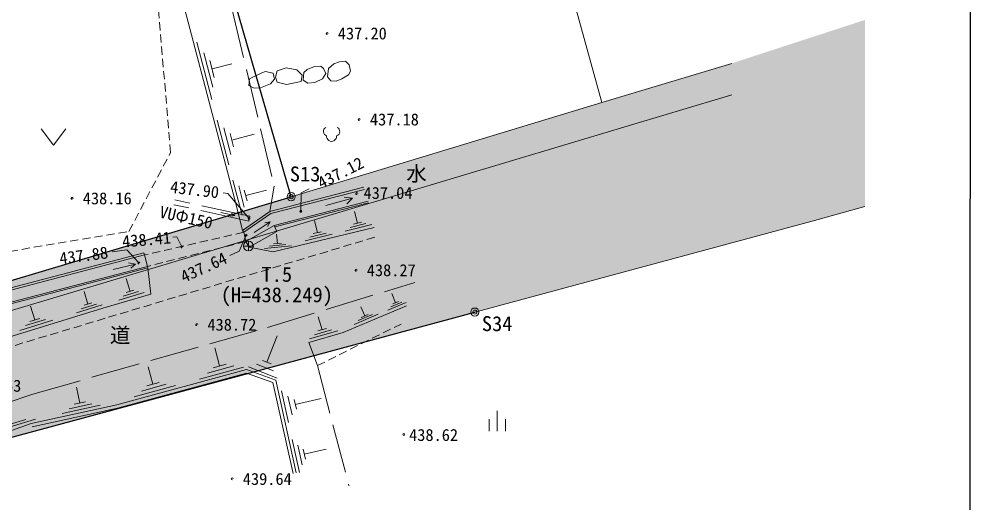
# Model space of a CAD drawing. Units: millimetres, scale not verified. Extents: x 5000 to 205306, y 4475 to 281715.
# Drawn here: x 176144 to 205306, y 54305 to 69112 of the extents above; entities that cross this region are included whole.
import ezdxf
from ezdxf.enums import TextEntityAlignment as Align

# ---------------------------------------------------------------- set-up
doc = ezdxf.new("R2010")
doc.units = ezdxf.units.MM
doc.header["$LTSCALE"] = 250
doc.header["$PDMODE"] = 32
doc.header["$PDSIZE"] = 125
doc.linetypes.add('DASHED', pattern=[7.5, 6, -1.5])
doc.linetypes.add('USER3', pattern=[1.5, 1, -0.5])
for name, color, linetype, lineweight in [('プロットマーク', 5, 'Continuous', 13), ('ベクトルデータ', 30, 'Continuous', 13), ('図枠', 7, 'Continuous', 25), ('地番名', 30, 'Continuous', 13), ('基準点プロット', 7, 'Continuous', 13), ('基準点点名', 7, 'Continuous', 13), ('汎用Layer', 7, 'Continuous', 13), ('測量図', 6, 'Continuous', 25), ('点名', 6, 'Continuous', 13), ('独標', 7, 'Continuous', 13), ('現況', 7, 'Continuous', 13)]:
    doc.layers.add(name, color=color, linetype=linetype, lineweight=lineweight)
doc.layers.add('道・水路', color=254, linetype='Continuous')
doc.styles.add('ＭＳ ゴシック', font='')
doc.styles.add('ＭＳ 明朝', font='')
doc.styles.get('ＭＳ ゴシック').set_extended_font_data('MS Gothic')
doc.styles.get('ＭＳ 明朝').set_extended_font_data('MS Mincho')

msp = doc.modelspace()

# ---------------------------------------------------------------- hatches: boundary and pattern name
at = {"layer": '独標'}
for points in [[(185532.4, 68672.2, 0.41422), (185562.4, 68642.2, 0.41422)], [(186514.7, 66040.4, 0.41422), (186544.7, 66010.4, 0.41422)], [(177735.3, 63625.7, 0.41422), (177765.3, 63595.7, 0.41422)], [(186441.3, 63769.3, 0.41422), (186471.3, 63739.3, 0.41422)], [(183150.7, 63004.7, 0.41422), (183180.7, 62974.7, 0.41422)], [(181093, 62138.6, 0.41422), (181123, 62108.6, 0.41422)], [(179778.9, 61652.5, 0.41422), (179808.9, 61622.5, 0.41422)], [(186417.9, 61427.1, 0.41422), (186447.9, 61397.1, 0.41422)], [(181544.7, 59760.3, 0.41422), (181574.7, 59730.3, 0.41422)], [(182627.9, 55039.2, 0.41421), (182657.9, 55009.2, 0.41421)]]:
    msp.add_hatch(color=256, dxfattribs=at).paths.add_polyline_path(points)
h = msp.add_hatch(color=256, dxfattribs=at)
edge = h.paths.add_edge_path()
edge.add_ellipse((184755, 63228.1), major_axis=(23, 19.3), ratio=1, start_angle=140, end_angle=-40)
h = msp.add_hatch(color=256, dxfattribs=at)
edge = h.paths.add_edge_path()
edge.add_ellipse((183088.8, 62497.5), major_axis=(23, 19.3), ratio=1, start_angle=140, end_angle=-40)
h = msp.add_hatch(color=256, dxfattribs=at)
edge = h.paths.add_edge_path()
edge.add_ellipse((187903.9, 56396.3), major_axis=(23, 19.3), ratio=1, start_angle=140, end_angle=-40)
at = {"layer": '道・水路'}
for color, points in [(7, [(202005.1, 68171.4), (197933.2, 66793.2), (160482.1, 55572.8), (160329.8, 56417.7), (173881.5, 60511.3), (184463.6, 63676.2), (193964.8, 66557.4), (197933.2, 67756.9), (202005.1, 69085.4)]), (256, [(202005.1, 63376.5), (200388.5, 62926.6), (173382.3, 55638.9), (173065.2, 55460.1), (162490.7, 52095.9), (161572.2, 51854.9), (167359.7, 29183.4), (165609.2, 28538.4), (159910.2, 50421.1), (159745.1, 51213.3), (156830, 54332.2), (160482.1, 55572.8), (202005.1, 68297)])]:
    msp.add_hatch(color=color, dxfattribs=at).paths.add_polyline_path(points)

# ---------------------------------------------------------------- linework, layer by layer
at = {"layer": 'プロットマーク', "color": 6}
for centre in [(184463.6, 63676.2), (190079.3, 60144.7)]:
    msp.add_circle(centre, 125, dxfattribs=at)
for p in [(184463.6, 63676.2), (190079.3, 60144.7)]:
    msp.add_point(p, dxfattribs=at)
at = {"layer": 'ベクトルデータ', "color": 171}
msp.add_line((177629.4, 87318.8), (184463.6, 63676.2), dxfattribs=at)
for points in [[(187577.7, 89826), (188715.1, 85602.3), (193964.8, 66557.4)], [(197933.2, 67756.9), (193964.8, 66557.4), (184463.6, 63676.2), (173881.5, 60511.3), (160329.8, 56417.7)], [(197933.2, 66793.2), (160482.1, 55572.8), (156830, 54332.2), (143328, 49589.7), (108771.4, 36437.2), (69957.6, 21809.8), (66929.1, 20630.6)]]:
    msp.add_lwpolyline(points, dxfattribs=at)
at = {"layer": 'ベクトルデータ'}
msp.add_lwpolyline([(202005.1, 63376.5), (200388.5, 62926.6), (173382.3, 55638.9), (173065.2, 55460.1), (162490.7, 52095.9), (161572.2, 51854.9), (167359.7, 29183.4)], dxfattribs=at)
at = {"layer": '図枠'}
msp.add_lwpolyline([(5040.7, 5000), (205168.5, 5044), (205305.7, 143512), (5000, 143509.7)], close=True, dxfattribs=at)
at = {"layer": '基準点プロット'}
for p, q in [((183006.8, 62165.7), (183306.8, 62165.7)), ((183156.8, 62015.7), (183156.8, 62315.7))]:
    msp.add_line(p, q, dxfattribs=at)
msp.add_circle((183156.8, 62165.7), 150, dxfattribs=at)
at = {"layer": '汎用Layer'}
for p, q in [((176818.3, 65754.8), (177193.3, 65254.8)), ((177568.3, 65754.8), (177193.3, 65254.8)), ((190513.6, 56871.6), (190513.6, 56496.6)), ((190763.6, 56496.6), (190763.6, 57121.6)), ((191013.6, 56871.6), (191013.6, 56496.6))]:
    msp.add_line(p, q, dxfattribs=at)
for centre, radius, start, end in [((185582.6, 65672.1), 137.1, 116.40406, 254.79462), ((185810.7, 65672.1), 137.1, 285.20538, 63.59594), ((185696.7, 65521.1), 151.2, 172.84733, 7.15267)]:
    msp.add_arc(centre, radius, start, end, dxfattribs=at)
at = {"layer": '測量図'}
for points in [[(69957.6, 21809.8), (108771.4, 36437.2), (143328, 49589.7), (156830, 54332.2), (160482.1, 55572.8), (160329.8, 56417.7), (173881.5, 60511.3), (184463.6, 63676.2), (177629.4, 87318.8), (170092.5, 81762), (164353.5, 90808.5), (158249.6, 96972.1), (155698.6, 99626.6), (144153.9, 111771.5), (139673.2, 111606.5), (130725.1, 110252.1), (118866.4, 109261.6), (110167.5, 110591.6), (89744.9, 111648.9)], [(162490.7, 52095.9), (173065.2, 55460.1), (173382.3, 55638.9), (190079.3, 60144.7)]]:
    msp.add_lwpolyline(points, dxfattribs=at)
at = {"layer": '独標'}
for points in [[(185532.4, 68672.2, 0.41422), (185562.4, 68642.2, 0.41422)], [(186514.7, 66040.4, 0.41422), (186544.7, 66010.4, 0.41422)], [(177735.3, 63625.7, 0.41422), (177765.3, 63595.7, 0.41422)], [(186441.3, 63769.3, 0.41422), (186471.3, 63739.3, 0.41422)], [(183150.7, 63004.7, 0.41422), (183180.7, 62974.7, 0.41422)], [(181093, 62138.6, 0.41422), (181123, 62108.6, 0.41422)], [(179778.9, 61652.5, 0.41422), (179808.9, 61622.5, 0.41422)], [(186417.9, 61427.1, 0.41422), (186447.9, 61397.1, 0.41422)], [(181544.7, 59760.3, 0.41422), (181574.7, 59730.3, 0.41422)], [(182627.9, 55039.2, 0.41421), (182657.9, 55009.2, 0.41421)]]:
    msp.add_lwpolyline(points, format="xyb", close=True, dxfattribs=at)
for points in [[(184755, 63228.1), (184764.9, 63793.4), (185014.8, 63921.1)], [(183180.7, 63004.7), (182524.7, 63775.8), (182383.1, 63792.5)], [(181123, 62138.6), (180969.2, 62446.8), (180839.6, 62435.7)], [(183088.8, 62497.5), (182876.4, 62012.5), (182584.8, 61879.2)], [(179808.9, 61652.5), (179435.1, 62052), (178988.1, 61993.7)]]:
    msp.add_lwpolyline(points, dxfattribs=at)
for centre, start, end in [((185562.4, 68672.2), 0, 180), ((186544.7, 66040.4), 0, 180), ((177765.3, 63625.7), 0, 180), ((186471.3, 63769.3), 0, 180), ((183180.7, 63004.7), 0, 180), ((184755, 63228.1), 360, 180), ((184755, 63228.1), 180, 360), ((183088.8, 62497.5), 0, 180), ((183088.8, 62497.5), 180, 0), ((181123, 62138.6), 0, 180), ((179808.9, 61652.5), 0, 180), ((186447.9, 61427.1), 0, 180), ((181574.7, 59760.3), 0, 180), ((187903.9, 56396.3), 360, 180), ((187903.9, 56396.3), 180, 360), ((182657.9, 55039.2), 0, 180)]:
    msp.add_arc(centre, 30, start, end, dxfattribs=at)
at = {"layer": '現況'}
for p, q in [((182038, 66647), (181578.6, 68400.1)), ((182063.4, 67028.3), (181787.8, 68080.2)), ((182111.8, 67322), (181973.9, 67848)), ((182042.9, 67585), (182651.1, 67744.4)), ((182559.9, 64655.4), (182202.7, 66018.4)), ((182622.6, 64963.2), (182408.3, 65780.9)), ((182703.2, 65202.8), (182596, 65611.6)), ((182649.6, 65407.2), (183330.4, 65585.6)), ((182960.2, 63112.4), (182682.9, 64186)), ((183030, 63359.4), (182863.6, 64003.6)), ((183113.6, 63552.8), (183030.4, 63874.9)), ((183072, 63713.8), (183710.8, 63878.8)), ((185526.5, 63403), (186336.4, 63635.8)), ((186814.8, 63537.5), (183945.5, 62798.7)), ((186827.2, 63489.1), (183964.5, 62751.9)), ((182309.6, 63192.6), (182740.6, 63098.9)), ((186487.8, 62865.2), (186400.3, 63224.4)), ((183327.6, 62584), (183825.2, 62904.8)), ((184021.4, 62611.7), (183945.5, 62798.7)), ((185264.4, 62575.2), (185173.8, 62947.5)), ((186116.7, 62625.8), (186927.3, 62823.1)), ((186261.7, 62735.6), (186748.1, 62854)), ((186366.2, 62835.6), (186609.4, 62894.8)), ((182974.8, 62641.8), (183011.7, 62588.3)), ((183011.7, 62588.3), (183079.3, 62303.7)), ((183178.5, 62130.1), (184021.4, 62611.7)), ((184045.1, 62243.7), (184015.2, 62531.7)), ((184885.5, 62326), (185715.5, 62528.1)), ((185033.5, 62440.5), (185531.5, 62561.8)), ((185139.9, 62544.9), (185388.9, 62605.5)), ((183079.3, 62303.7), (183178.5, 62130.1)), ((183643.4, 62087.1), (184470.5, 62173.1)), ((183802.9, 62161.1), (184299.2, 62212.7)), ((183921.1, 62230.9), (184169.2, 62256.6)), ((179962, 61955.3), (173473, 60253.2)), ((179978.5, 61892.5), (173502.1, 60193.7)), ((180069.8, 61544.3), (173663.5, 59863.8)), ((179015.9, 61447.7), (179703, 61611.9)), ((180082.5, 61495.9), (173696.4, 59820.8)), ((179538, 60779.9), (179422.8, 61171)), ((178250.6, 60391.7), (178131.5, 60778.4)), ((179971.3, 60740.2), (179195.3, 60511.7)), ((179793.4, 60771.5), (179327.8, 60634.3)), ((179654.4, 60814.2), (179421.6, 60745.6)), ((187655.1, 60431.6), (187538.4, 60709.4)), ((178509, 60389.3), (178038.3, 60244.4)), ((178368.3, 60428), (178132.9, 60355.5)), ((187419.1, 60203.5), (187983.2, 60440.6)), ((187508.9, 60305.7), (187847.3, 60447.9)), ((187570.5, 60396), (187739.7, 60467.2)), ((176622.7, 59906.6), (176492.1, 60330.8)), ((178688.9, 60362.7), (177904.5, 60121.2)), ((186385.8, 59769.4), (187121, 60078.3)), ((186710, 60027.2), (186593.8, 60303.6)), ((186599.7, 59980.8), (186820.2, 60073.5)), ((177179.5, 59898), (176167.1, 59586.3)), ((176951.7, 59917.9), (176344.3, 59730.9)), ((176774.6, 59953.4), (176470.8, 59859.9)), ((185409.5, 59605.3), (185292.4, 60001.7)), ((186511.1, 59882.8), (186952.2, 60068.2)), ((185024.6, 59321.7), (185886.7, 59576.2)), ((185173.9, 59450.7), (185691.2, 59603.5)), ((185280.2, 59567.1), (185538.8, 59643.5)), ((183721, 58609.4), (184039.2, 59416.5)), ((182275.2, 58497.7), (182125.7, 59048.2)), ((183590.6, 58660.8), (183851.4, 58558)), ((180236.4, 57937.8), (180090.9, 58473.6)), ((181660.3, 58096.9), (183008.4, 58463)), ((181900.4, 58279), (182709.2, 58498.6)), ((182073, 58442.8), (182477.4, 58552.6)), ((183162.9, 58467.5), (184032.2, 58124.8)), ((183398.5, 58555.6), (183920.1, 58350)), ((178002.3, 57360.9), (177896.5, 57844)), ((179660.9, 57554), (180927.1, 57897.8)), ((179885.4, 57728.7), (180645.1, 57935)), ((180046.5, 57886.3), (180426.4, 57989.4)), ((184164, 57733.9), (184378.1, 56767.9)), ((184365.5, 57575.8), (184493.9, 56996.2)), ((184556.2, 57466.1), (184620.4, 57176.3)), ((184588.3, 57321.2), (185384.4, 57497.6)), ((177461.7, 57043.1), (178626.3, 57298.3)), ((177673.8, 57189.3), (178372.5, 57342.4)), ((177827.6, 57322.6), (178177, 57399.2)), ((175271.2, 56458), (176645, 56863.9)), ((175524.2, 56612.9), (176348.5, 56856.4)), ((184494.6, 56242.3), (184716.9, 55239.5)), ((184668, 56070.3), (184801.3, 55468.6)), ((184830.2, 55948.4), (184896.9, 55647.6)), ((184863.5, 55798), (185529.1, 55945.5))]:
    msp.add_line(p, q, dxfattribs=at)
at = {"layer": '現況', "linetype": 'DASHED'}
for p, q in [((183196.7, 63078), (180907, 63577.9)), ((183164.7, 62931.4), (180875, 63431.3)), ((183164.7, 62931.4), (183196.7, 63078))]:
    msp.add_line(p, q, dxfattribs=at)
at = {"layer": '現況', "linetype": 'USER3'}
for p, q in [((183011.7, 62588.3), (179978.5, 61892.5)), ((183079.3, 62303.7), (180069.8, 61544.3)), ((185263.6, 58505.8), (187822.3, 59780.3))]:
    msp.add_line(p, q, dxfattribs=at)
at = {"layer": '現況', "linetype": 'DASHED'}
for points in [[(171230.3, 85541.9), (176511.3, 87344.2), (177857.6, 87003.8), (178571.3, 84749.5), (179881.4, 79059.3), (182658.6, 69397.3), (183943, 63998.9), (183813.9, 63221.6)], [(172168.4, 56136), (176566, 57636.5), (183735.1, 59671.9), (188243.2, 61051.8)], [(185002.7, 59210.9), (185263.6, 58505.8), (186229.1, 54825.8)]]:
    msp.add_lwpolyline(points, dxfattribs=at)
at = {"layer": '現況'}
for points in [[(182974.8, 62641.8), (182779.7, 63422.4), (181314.4, 69013.9), (178747.8, 78730.9), (177329, 84112.1), (176382, 84738.4), (172695.1, 83206.5)], [(186684.3, 63964), (183813.9, 63221.6), (182974.8, 62641.8)], [(186700.6, 63901), (183841.3, 63161.5), (183011.7, 62588.3)], [(186084.3, 63664.9), (186336.4, 63635.8), (186160.5, 63456.2)], [(183079.3, 62303.7), (183945.5, 62798.7), (186814.8, 63537.5)], [(182615.5, 63084.1), (182740.6, 63098.9), (182637.5, 63158)], [(183178.5, 62130.1), (183910.6, 61985.8), (186998.5, 62737.5)], [(183654.7, 62877.7), (183825.2, 62904.8), (183736.3, 62762.9)], [(180082.5, 61495.9), (180069.8, 61544.3), (179978.5, 61892.5), (179962, 61955.3)], [(179489.6, 61656.2), (179703, 61611.9), (179561, 61484.1)], [(172736.2, 58902.3), (173215.1, 58572.8), (178706.3, 60263.4), (180170.5, 60694.6), (180082.5, 61495.9)], [(187985.8, 60333.2), (186052.9, 59521), (185002.7, 59210.9)], [(176517.7, 56733.9), (179132.4, 57306.9), (183099.7, 58384.1), (183989.2, 58060.3), (184616.8, 55228.7)], [(176539.1, 56636.2), (179156.2, 57209.7), (183095.3, 58279.3), (183903.5, 57985.1), (184519.2, 55207.1)], [(173299.4, 55842.8), (175909, 56520.3), (176517.7, 56733.9)]]:
    msp.add_lwpolyline(points, dxfattribs=at)
at = {"layer": '現況', "linetype": 'USER3'}
for points in [[(174010.5, 61692), (179504, 62615.9), (180776.4, 65029.1), (180323.1, 70339.8), (178039.9, 78457.7), (176321.7, 82734.1), (170216.9, 80486.9), (167597.1, 78770.8)], [(187015.3, 62435.6), (178773.1, 59954), (173008.9, 58222.8), (162728.3, 55411.9)]]:
    msp.add_lwpolyline(points, dxfattribs=at)
at = {"layer": '現況'}
for points in [[(184829.9, 67239.3), (184971.8, 67152.1), (185187.9, 67165.9), (185425.1, 67287.6), (185525.7, 67449.4), (185454.4, 67595.7), (185374.5, 67670.5), (185177, 67655.1), (184954.8, 67571.7), (184845.5, 67471.5)], [(185577, 67342.1), (185674.3, 67226.1), (185834.5, 67214.4), (186010.8, 67280.8), (186217.7, 67402.8), (186272.1, 67517.2), (186233.1, 67712.2), (186121.5, 67824.7), (185942.1, 67803), (185761.9, 67746.4), (185608.6, 67596.3)], [(183569.4, 67464.7), (183185.7, 67284.6), (183168.1, 67082.9), (183335.9, 66998.1), (183525.5, 67002.6), (183830.9, 67130), (183955.6, 67273.3), (183915.8, 67459), (183678.6, 67511.2)], [(184308.4, 67620.8), (184037.5, 67528.9), (183981.9, 67334), (184038.7, 67181.9), (184315.8, 67105.1), (184772.4, 67198.3), (184803.4, 67391.8), (184639.1, 67556.8)]]:
    msp.add_lwpolyline(points, close=True, dxfattribs=at)

# ---------------------------------------------------------------- texts
at = {"layer": '地番名', "style": 'ＭＳ 明朝'}
for s, p in [('水', (187981.7, 64014.9)), ('道', (178921.7, 59070.2))]:
    msp.add_text(s, height=458.2, dxfattribs=at).set_placement(p, align=Align.BOTTOM_LEFT)
at = {"layer": '基準点点名', "style": 'ＭＳ ゴシック'}
for s, p in [('T.5', (184024.1, 60933.7)), ('(H=438.249)', (184024.1, 60308.7))]:
    msp.add_text(s, height=458.2, dxfattribs=at).set_placement(p, align=Align.BOTTOM_CENTER)
at = {"layer": '汎用Layer', "style": 'ＭＳ ゴシック'}
msp.add_text('VUΦ150', height=366.6, rotation=347.421, dxfattribs=at).set_placement((180383.9, 62936.5), align=Align.BOTTOM_LEFT)
at = {"layer": '点名', "style": 'ＭＳ 明朝'}
for s, p in [('S13', (184421.4, 64004.3)), ('S34', (190292.5, 59425.2))]:
    msp.add_text(s, height=458.2, dxfattribs=at).set_placement(p, align=Align.BOTTOM_LEFT)
at = {"layer": '独標', "style": 'ＭＳ ゴシック'}
for s, p in [('437.20', (186637.4, 68672.2)), ('437.18', (187619.7, 66040.4)), ('437.04', (187424.1, 63791.5)), ('438.16', (178840.3, 63625.7)), ('438.27', (187522.9, 61427.1)), ('438.72', (182649.7, 59760.3)), ('439.43', (175463.9, 57891.9)), ('438.62', (188816.2, 56385.6)), ('439.64', (183732.9, 55039.2))]:
    msp.add_text(s, height=366.6, dxfattribs=at).set_placement(p, align=Align.MIDDLE_CENTER)
for s, rotation, p in [('437.12', 27.072, (185304.2, 64069)), ('437.90', 353.29, (180769.2, 63982.4)), ('438.41', 4.899, (179295.3, 62303.3)), ('437.88', 7.431, (177376.7, 61783.5)), ('437.64', 24.567, (181106.9, 61203.6))]:
    msp.add_text(s, height=366.6, rotation=rotation, dxfattribs=at).set_placement(p, align=Align.MIDDLE_LEFT)

doc.saveas('drawing.dxf')
